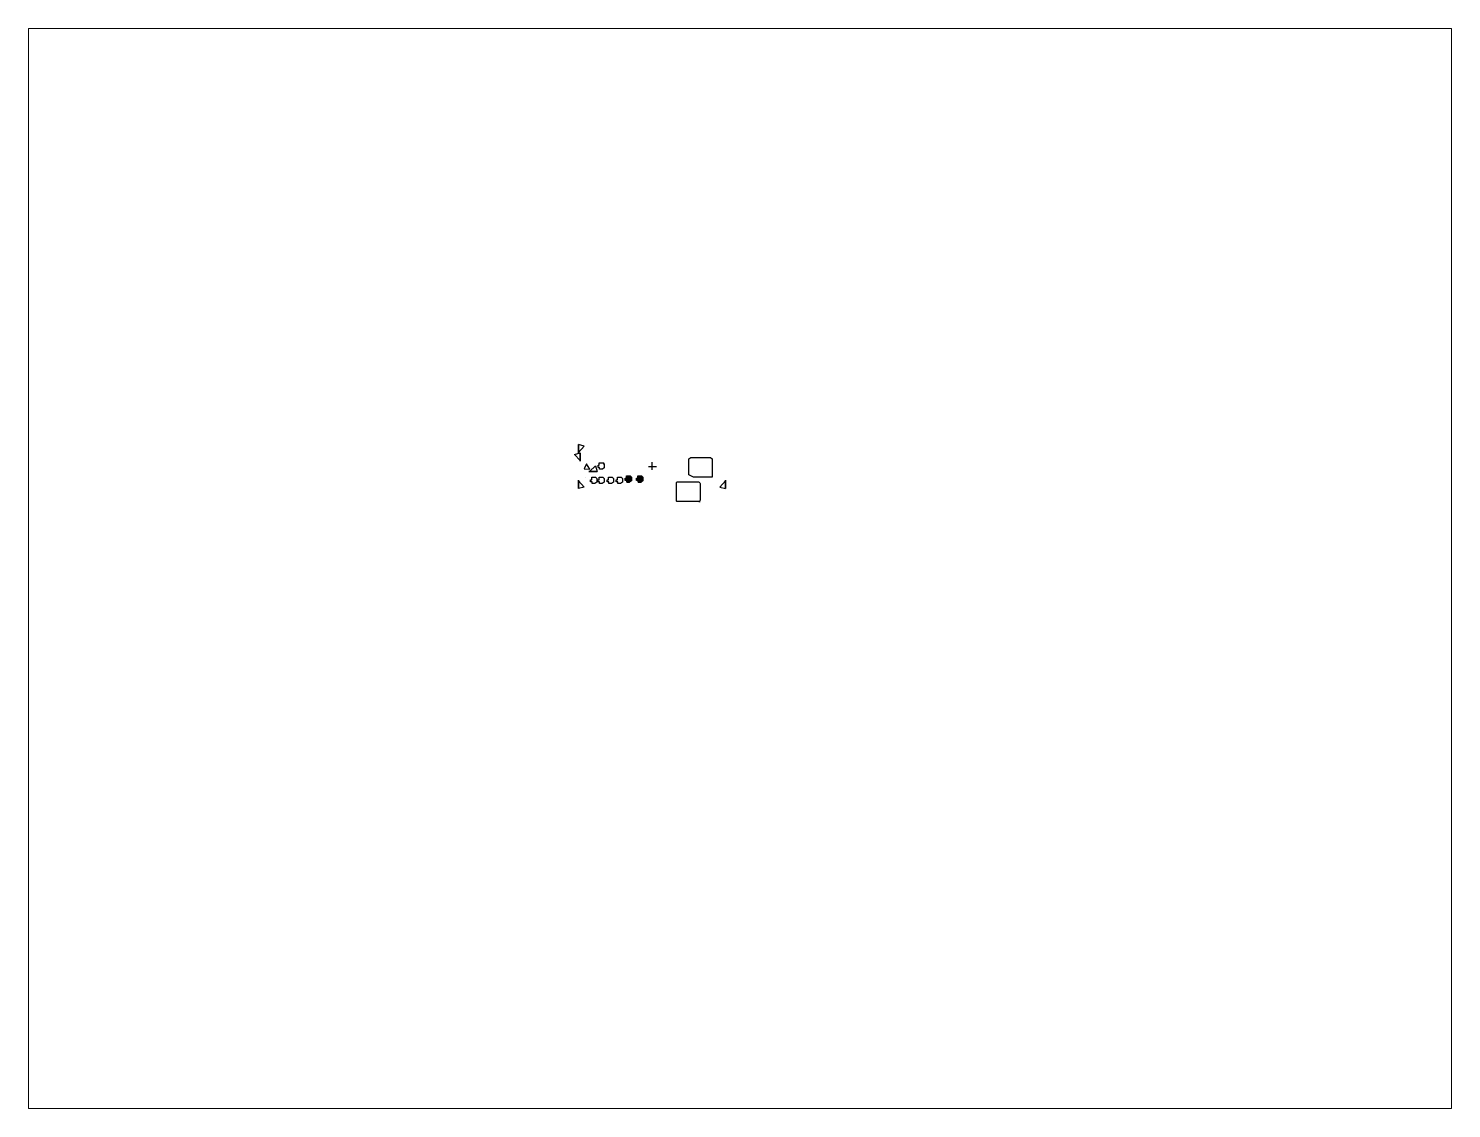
# Paper-space layout '配置1' of a CAD drawing. Header units: millimetres. Extents: x 26 to 231, y 20 to 176.
# The model-space entities are those that its viewports show. They can reach past a viewport. Long polylines and large blocks are cut down to what shows.
import ezdxf

# ---------------------------------------------------------------- set-up
doc = ezdxf.new("R2010")
doc.units = ezdxf.units.MM

msp = doc.modelspace()

# ---------------------------------------------------------------- hatches: boundary and pattern name
h = msp.add_hatch()
h.set_pattern_fill('ANSI31', color=256)
h.paths.add_polyline_path([(504.4, 795.5), (496.4, 803.5), (472.4, 803.5), (472.4, 787.5), (464.4, 787.5), (464.4, 773.5), (474.4, 773.5), (474.4, 763.5), (492.4, 763.5), (504.4, 771.5)])
h = msp.add_hatch()
h.set_pattern_fill('ANSI31', color=256)
h.paths.add_polyline_path([(504.4, 795.5), (496.4, 803.5), (472.4, 803.5), (472.4, 787.5), (464.4, 787.5), (464.4, 773.5), (474.4, 773.5), (474.4, 763.5), (492.4, 763.5), (504.4, 771.5)])
h = msp.add_hatch()
h.set_pattern_fill('ANSI31', color=256)
h.set_pattern_definition([(45, (73.3378, 0), (-2.245064, 2.245064), [])])
h.paths.add_polyline_path([(577.7, 795.5), (569.7, 803.5), (545.7, 803.5), (545.7, 787.5), (537.7, 787.5), (537.7, 773.5), (547.7, 773.5), (547.7, 763.5), (565.7, 763.5), (577.7, 771.5)])

# ---------------------------------------------------------------- linework, layer by layer
for p, q in [((162.4, 950.5), (162.4, 994.9)), ((162.4, 994.9), (162.4, 950.5)), ((172.9, 897.7), (172.9, 942.1)), ((172.9, 942.1), (172.9, 897.7)), ((214.9, 880.3), (198.1, 849)), ((198.1, 849), (236.3, 847.1)), ((236.3, 847.1), (214.9, 880.3)), ((228.5, 831.6), (272.9, 831.6)), ((272.9, 831.6), (228.5, 831.6)), ((288.8, 857.4), (288.8, 871.4)), ((288.8, 871.4), (296.8, 871.4)), ((298.8, 857.4), (288.8, 857.4)), ((296.8, 871.4), (296.8, 887.4)), ((296.8, 887.4), (320.8, 887.4)), ((298.8, 847.4), (298.8, 857.4)), ((316.8, 847.4), (298.8, 847.4)), ((298.8, 847.4), (298.8, 847.4)), ((328.8, 855.4), (316.8, 847.4)), ((320.8, 887.4), (328.8, 879.4)), ((328.8, 879.4), (320.8, 887.4)), ((320.8, 887.4), (320.8, 887.4)), ((328.8, 879.4), (328.8, 855.4)), ((614.4, 863.2), (624.4, 863.2)), ((624.4, 863.2), (666.3, 863.2)), ((636.1, 891.2), (636.1, 843.1)), ((162.4, 776), (162.4, 731.6)), ((162.4, 731.6), (162.4, 776)), ((206.8, 791.4), (206.8, 791.4)), ((240.6, 764.8), (240.6, 778.8)), ((240.6, 778.8), (248.6, 778.8)), ((250.6, 764.8), (240.6, 764.8)), ((248.6, 778.8), (248.6, 794.8)), ((248.6, 794.8), (272.6, 794.8)), ((250.6, 754.8), (250.6, 764.8)), ((268.6, 754.8), (250.6, 754.8)), ((250.6, 754.8), (250.6, 754.8)), ((280.6, 762.8), (268.6, 754.8)), ((272.6, 794.8), (280.6, 786.8)), ((280.6, 786.8), (272.6, 794.8)), ((272.6, 794.8), (272.6, 794.8)), ((280.6, 786.8), (280.6, 762.8)), ((288.2, 764.8), (288.2, 778.8)), ((288.2, 778.8), (296.2, 778.8)), ((298.2, 764.8), (288.2, 764.8)), ((296.2, 778.8), (296.2, 794.8)), ((296.2, 794.8), (320.2, 794.8)), ((298.2, 754.8), (298.2, 764.8)), ((316.2, 754.8), (298.2, 754.8)), ((298.2, 754.8), (298.2, 754.8)), ((328.2, 762.8), (316.2, 754.8)), ((320.2, 794.8), (328.2, 786.8)), ((328.2, 786.8), (320.2, 794.8)), ((320.2, 794.8), (320.2, 794.8)), ((328.2, 786.8), (328.2, 762.8)), ((347.5, 764.8), (347.5, 778.8)), ((347.5, 778.8), (355.5, 778.8)), ((357.5, 764.8), (347.5, 764.8)), ((355.5, 778.8), (355.5, 794.8)), ((355.5, 794.8), (379.5, 794.8)), ((357.5, 754.8), (357.5, 764.8)), ((375.5, 754.8), (357.5, 754.8)), ((357.5, 754.8), (357.5, 754.8)), ((387.5, 762.8), (375.5, 754.8)), ((379.5, 794.8), (387.5, 786.8)), ((387.5, 786.8), (379.5, 794.8)), ((379.5, 794.8), (379.5, 794.8)), ((387.5, 786.8), (387.5, 762.8)), ((405.6, 764.8), (405.6, 778.8)), ((405.6, 778.8), (413.6, 778.8)), ((415.6, 764.8), (405.6, 764.8)), ((413.6, 778.8), (413.6, 794.8)), ((413.6, 794.8), (437.6, 794.8)), ((415.6, 754.8), (415.6, 764.8)), ((433.6, 754.8), (415.6, 754.8)), ((415.6, 754.8), (415.6, 754.8)), ((445.6, 762.8), (433.6, 754.8)), ((437.6, 794.8), (445.6, 786.8)), ((445.6, 786.8), (437.6, 794.8)), ((437.6, 794.8), (437.6, 794.8)), ((445.6, 786.8), (445.6, 762.8)), ((464.4, 773.5), (464.4, 787.5)), ((464.4, 787.5), (472.4, 787.5)), ((464.4, 773.5), (464.4, 787.5)), ((464.4, 787.5), (472.4, 787.5)), ((474.4, 773.5), (464.4, 773.5)), ((474.4, 773.5), (464.4, 773.5)), ((472.4, 787.5), (472.4, 803.5)), ((472.4, 803.5), (496.4, 803.5)), ((472.4, 787.5), (472.4, 803.5)), ((472.4, 803.5), (496.4, 803.5)), ((474.4, 763.5), (474.4, 773.5)), ((474.4, 763.5), (474.4, 773.5)), ((474.4, 763.5), (492.4, 763.5)), ((474.4, 763.5), (492.4, 763.5)), ((504.4, 771.5), (492.4, 763.5)), ((504.4, 771.5), (492.4, 763.5)), ((496.4, 803.5), (504.4, 795.5)), ((496.4, 803.5), (504.4, 795.5)), ((504.4, 795.5), (504.4, 771.5)), ((504.4, 795.5), (504.4, 771.5)), ((537.7, 773.5), (537.7, 787.5)), ((537.7, 787.5), (545.7, 787.5)), ((547.7, 773.5), (537.7, 773.5)), ((545.7, 787.5), (545.7, 803.5)), ((545.7, 803.5), (569.7, 803.5)), ((547.7, 763.5), (547.7, 773.5)), ((547.7, 763.5), (565.7, 763.5)), ((577.7, 771.5), (565.7, 763.5)), ((569.7, 803.5), (577.7, 795.5)), ((577.7, 795.5), (577.7, 771.5)), ((1109.9, 776), (1109.9, 731.6)), ((1109.9, 731.6), (1109.9, 776))]:
    msp.add_line(p, q)
for points in [[(172.9, 897.7), (172.9, 952.4), (172.9, 902.1), (136.3, 942.1), (172.9, 952.4)], [(162.4, 950.5), (162.4, 1005.2), (162.4, 954.8), (199, 994.9), (162.4, 1005.2)], [(228.5, 831.6), (283.2, 831.6), (232.9, 831.6), (272.9, 868.2), (283.2, 831.6)], [(162.4, 776), (162.4, 721.3), (162.4, 771.6), (199, 731.6), (162.4, 721.3)], [(1109.9, 776), (1109.9, 721.3), (1109.9, 771.6), (1073.2, 731.6), (1109.9, 721.3)]]:
    msp.add_lwpolyline(points)
for points in [[(887.3, 922.8), (1014.3, 922.8), (1014.3, 922.8), (1024.3, 912.8), (1024.3, 796), (905, 796), (873.6, 810.7), (873.6, 912.8)], [(946.3, 637.3), (938.2, 637.3), (938.2, 637.3), (946.3, 637.3)]]:
    msp.add_lwpolyline(points, close=True)
msp.add_lwpolyline([(799.8, 764.6), (936.3, 764.6, -0.414214), (946.3, 754.6), (946.3, 647.3, -0.414214), (936.3, 637.3), (799.8, 637.3, -0.414214), (794.8, 642.3), (794.8, 759.6, -0.414214)], format="xyb", close=True)

psp = doc.layouts.new('配置1')

# ---------------------------------------------------------------- viewports
at = {"layer": '0'}
psp.add_viewport(center=(128.5, 97.5), size=(205.6, 156), view_center_point=(1204.22, 206.09), view_height=6964.3319, dxfattribs=at)

doc.saveas('drawing.dxf')
